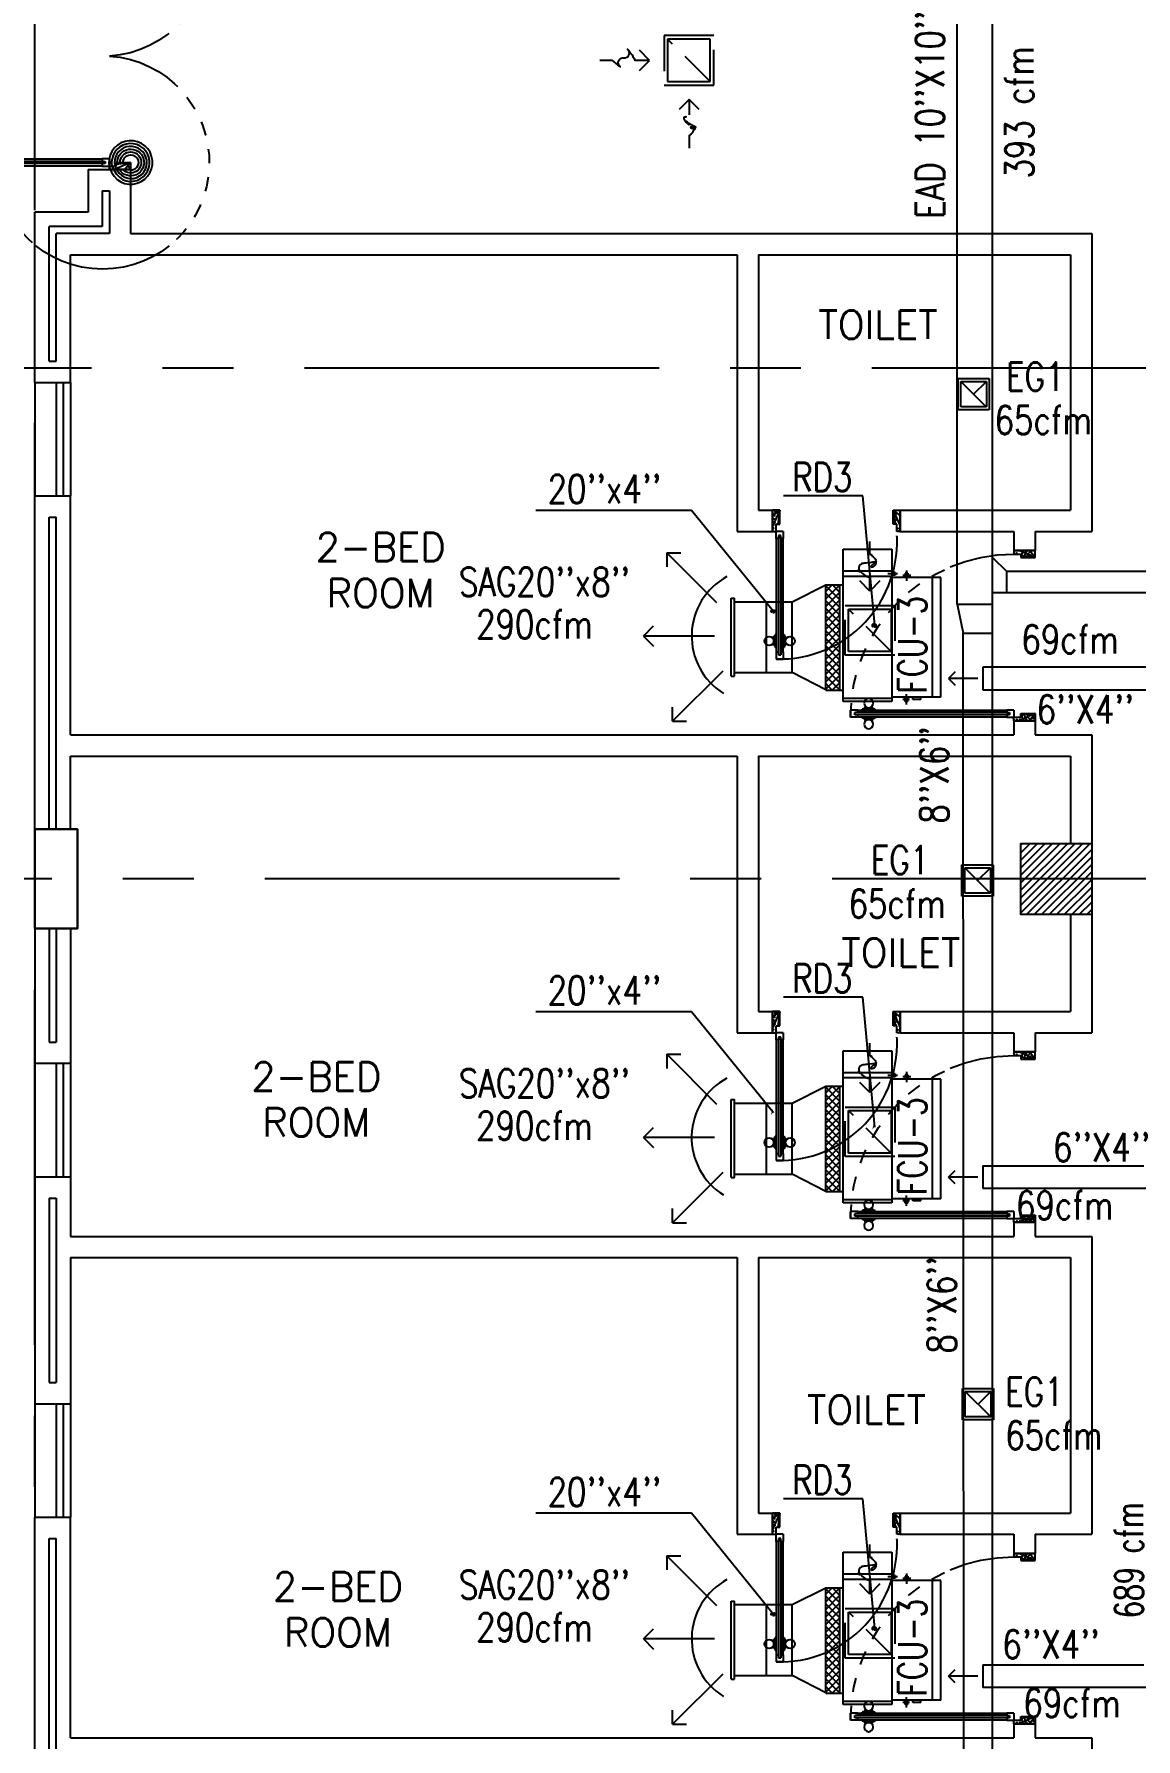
# Model space of a CAD drawing. Extents: x 417866029 to 417866302, y 43498045 to 43498122.
# Drawn here: x 417866063.04 to 417866070.8, y 43498089.73 to 43498101.75 of the extents above; entities that cross this region are included whole.
import ezdxf
from ezdxf.enums import TextEntityAlignment as Align

# ---------------------------------------------------------------- set-up
doc = ezdxf.new("R2010")
doc.units = 0
doc.header["$MEASUREMENT"] = 0
doc.linetypes.add('CENTERX2', pattern=[4, 2.5, -0.5, 0.5, -0.5])
doc.linetypes.add('HIDDEN', pattern=[0.375, 0.25, -0.125])
doc.layers.get('0').update_dxf_attribs({"linetype": 'CONTINUOUS'})
for name, color, linetype in [('AXES', 11, 'CENTERX2'), ('COL', 7, 'CONTINUOUS'), ('DOOR', 9, 'CONTINUOUS'), ('DUCT', 6, 'CONTINUOUS'), ('EXDUCT', 10, 'CONTINUOUS'), ('FCU', 6, 'CONTINUOUS'), ('HAT', 11, 'CONTINUOUS'), ('INSUL', 9, 'CONTINUOUS'), ('M-EGU.', 2, 'CONTINUOUS'), ('M-TEXT', 2, 'CONTINUOUS'), ('PSUPPLY', 3, 'HIDDEN'), ('RM-NAME', 9, 'CONTINUOUS'), ('SCD', 2, 'CONTINUOUS'), ('WALL', 9, 'CONTINUOUS'), ('WIN', 9, 'CONTINUOUS')]:
    doc.layers.add(name, color=color, linetype=linetype)
doc.styles.add('ROMANS', font='ROMANS.shx', dxfattribs={"width": 0.6})

# ---------------------------------------------------------------- blocks, each defined once
blk = doc.blocks.new('DOOR100')
at = {"layer": 'DOOR', "color": 7, "linetype": 'ByBlock'}
for p, q in [((-91, 1205), (-91, 1140)), ((-82, 1205), (-91, 1205)), ((-82, 1128), (-82, 1218)), ((-75, 1218), (-82, 1218)), ((-82, 1205), (-82, 1140)), ((-75, 1250), (-75, 1300)), ((-75, 1300), (-25, 1300)), ((-25, 1300), (-75, 1300)), ((-58, 1250), (-75, 1250)), ((-58, 1250), (-58, 1270)), ((-42, 1270), (-58, 1270)), ((-42, 1250), (-42, 1270)), ((-25, 1250), (-42, 1250)), ((-25, 1250), (-25, 1300)), ((-25, 1218), (-18, 1218)), ((-18, 1128), (-18, 1218)), ((-18, 1205), (-18, 1140)), ((-18, 1205), (-9, 1205)), ((-9, 1205), (-9, 1140)), ((-82, 1140), (-91, 1140)), ((-75, 1128), (-82, 1128)), ((-25, 1128), (-18, 1128)), ((-18, 1140), (-9, 1140)), ((-1200, 0), (-1200, 150)), ((-1200, 150), (-1175, 150)), ((-1200, 150), (-1200, 0)), ((-1175, 150), (-1175, 100)), ((-75, 200), (-58, 200)), ((-75, 150), (-75, 200)), ((-75, 150), (-25, 150)), ((-58, 200), (-58, 180)), ((-58, 180), (-42, 180)), ((-42, 200), (-25, 200)), ((-42, 180), (-42, 200)), ((-25, 200), (-25, 150)), ((0, 150), (-25, 150)), ((-25, 150), (-25, 100)), ((0, 0), (0, 150)), ((0, 150), (0, 0)), ((-1150, 0), (-1200, 114)), ((-1150, 0), (-1200, 40)), ((-1150, 0), (-1200, 0)), ((-1175, 100), (-1150, 100)), ((-1150, 0), (-1163, 100)), ((-1150, 100), (-1150, 0)), ((-50, 0), (0, 114)), ((-50, 100), (-50, 0)), ((-50, 0), (-37, 100)), ((-25, 100), (-50, 100)), ((-50, 0), (0, 40)), ((-50, 0), (0, 0))]:
    blk.add_line(p, q, dxfattribs=at)
at = {"layer": 'DOOR', "linetype": 'ByBlock'}
for p, q in [((-75, 1250), (-75, 200)), ((-58, 200), (-58, 1250)), ((-42, 200), (-42, 1250)), ((-25, 200), (-25, 1250))]:
    blk.add_line(p, q, dxfattribs=at)
at = {"layer": 'DOOR', "color": 7, "linetype": 'ByBlock'}
for centre in [(-124, 1173), (24, 1173)]:
    blk.add_circle(centre, 32.4, dxfattribs=at)
at = {"layer": 'DOOR', "linetype": 'HIDDEN', "ltscale": 0.5}
blk.add_arc((-25, 150), 1150, 90, 180, dxfattribs=at)
at = {"layer": 'DOOR', "color": 7, "linetype": 'ByBlock'}
for centre, radius, start, end in [((-1150, 0), 154, 103.7142, 108.8947), ((-1150, 0), 134, 100.72, 111.8402), ((-50, 0), 134, 68.1598, 79.28), ((-50, 0), 154, 71.1053, 76.2858), ((-1150, 0), 94.4, 90, 121.9818), ((-1150, 0), 74.4, 90, 132.2236), ((-1150, 0), 54.4, 90, 156.7926), ((-1150, 0), 34.4, 90, 180), ((-1150, 0), 14.4, 90, 180), ((-50, 0), 94.4, 58.0182, 90), ((-50, 0), 74.4, 47.7764, 90), ((-50, 0), 54.4, 23.2074, 90), ((-50, 0), 34.4, 0, 90), ((-50, 0), 14.4, 0, 90), ((-50, 0), 114, 64.0838, 77.3774)]:
    blk.add_arc(centre, radius, start, end, dxfattribs=at)
blk = doc.blocks.new('DOOR90')
at = {"layer": 'DOOR', "color": 7, "linetype": 'ByBlock'}
for p, q in [((-150, 0), (0, 0)), ((-150, 0), (-150, -25)), ((0, -50), (-114, 0)), ((0, -50), (-40, 0)), ((0, -50), (0, 0)), ((-1000, -25), (-1050, -25)), ((-1050, -75), (-1050, -25)), ((-1050, -25), (-1050, -75)), ((-1000, -75), (-1050, -75)), ((-1000, -42), (-1020, -42)), ((-1020, -42), (-1020, -58)), ((-1000, -58), (-1020, -58)), ((-1000, -25), (-1000, -42)), ((-1000, -58), (-1000, -75)), ((-878, -18), (-968, -18)), ((-968, -25), (-968, -18)), ((-968, -75), (-968, -82)), ((-878, -82), (-968, -82)), ((-955, -9), (-890, -9)), ((-955, -18), (-955, -9)), ((-955, -18), (-890, -18)), ((-955, -82), (-890, -82)), ((-955, -82), (-955, -91)), ((-955, -91), (-890, -91)), ((-890, -18), (-890, -9)), ((-890, -82), (-890, -91)), ((-878, -25), (-878, -18)), ((-878, -75), (-878, -82)), ((-200, -25), (-150, -25)), ((-200, -42), (-200, -25)), ((-180, -42), (-200, -42)), ((-200, -58), (-180, -58)), ((-200, -75), (-200, -58)), ((-150, -75), (-200, -75)), ((-180, -58), (-180, -42)), ((-150, -25), (-100, -25)), ((-150, -75), (-150, -25)), ((-100, -25), (-100, -50)), ((0, -50), (-100, -37)), ((-100, -50), (0, -50)), ((-150, -875), (-100, -875)), ((-150, -900), (-150, -875)), ((-150, -900), (0, -900)), ((0, -900), (-150, -900)), ((0, -850), (-114, -900)), ((-100, -875), (-100, -850)), ((0, -850), (-100, -863)), ((-100, -850), (0, -850)), ((0, -850), (-40, -900)), ((0, -850), (0, -900))]:
    blk.add_line(p, q, dxfattribs=at)
at = {"layer": 'DOOR', "linetype": 'ByBlock'}
for p, q in [((-200, -25), (-1000, -25)), ((-200, -42), (-1000, -42)), ((-200, -58), (-1000, -58)), ((-1000, -75), (-200, -75))]:
    blk.add_line(p, q, dxfattribs=at)
at = {"layer": 'DOOR', "color": 7, "linetype": 'ByBlock'}
for centre in [(-923, 24), (-923, -124)]:
    blk.add_circle(centre, 32.4, dxfattribs=at)
for centre, radius, start, end in [((0, -50), 154, 161.1053, 166.2858), ((0, -50), 94.4, 148.0182, 180), ((0, -50), 134, 158.1598, 169.28), ((0, -50), 114, 154.0838, 167.3774), ((0, -50), 74.4, 137.7764, 180), ((0, -50), 54.4, 113.2074, 180), ((0, -50), 34.4, 90, 180), ((0, -50), 14.4, 90, 180), ((0, -850), 154, 193.7142, 198.8947), ((0, -850), 134, 190.72, 201.8402), ((0, -850), 94.4, 180, 211.9818), ((0, -850), 74.4, 180, 222.2236), ((0, -850), 54.4, 180, 246.7926), ((0, -850), 34.4, 180, 270), ((0, -850), 14.4, 180, 270)]:
    blk.add_arc(centre, radius, start, end, dxfattribs=at)
at = {"layer": 'DOOR', "linetype": 'HIDDEN', "ltscale": 0.5}
blk.add_arc((-222, -50), 828, 178.2701, 275.003, dxfattribs=at)
blk = doc.blocks.new('A$C1DFA4FE8')
at = {"layer": 'DOOR', "color": 0, "linetype": 'ByBlock'}
for p, q in [((0, 1631), (0, 1581)), ((0, 1581), (0, 1631)), ((50, 1631), (0, 1631)), ((50, 1581), (0, 1581)), ((30, 1614), (30, 1598)), ((50, 1614), (30, 1614)), ((50, 1598), (30, 1598)), ((50, 1631), (50, 1614)), ((50, 1598), (50, 1581)), ((750, 1614), (750, 1631)), ((750, 1631), (800, 1631)), ((770, 1614), (750, 1614)), ((750, 1581), (750, 1598)), ((750, 1598), (770, 1598)), ((800, 1581), (750, 1581)), ((770, 1598), (770, 1614)), ((950, 1656), (800, 1656)), ((800, 1656), (800, 1631)), ((800, 1581), (800, 1631)), ((800, 1631), (850, 1631)), ((850, 1631), (850, 1606)), ((850, 1606), (950, 1606)), ((950, 1606), (950, 1656)), ((0, 81), (0, 131)), ((0, 131), (0, 81)), ((50, 131), (0, 131)), ((50, 114), (50, 131)), ((83, 131), (83, 138)), ((173, 138), (83, 138)), ((95, 138), (95, 147)), ((95, 147), (160, 147)), ((95, 138), (160, 138)), ((160, 138), (160, 147)), ((173, 131), (173, 138)), ((750, 131), (750, 114)), ((800, 131), (750, 131)), ((800, 131), (800, 81)), ((50, 81), (0, 81)), ((30, 98), (30, 114)), ((50, 114), (30, 114)), ((50, 98), (30, 98)), ((50, 81), (50, 98)), ((83, 81), (83, 74)), ((173, 74), (83, 74)), ((95, 74), (95, 65)), ((95, 74), (160, 74)), ((95, 65), (160, 65)), ((160, 74), (160, 65)), ((173, 81), (173, 74)), ((750, 114), (770, 114)), ((750, 98), (750, 81)), ((770, 98), (750, 98)), ((750, 81), (800, 81)), ((770, 114), (770, 98)), ((800, 56), (800, 81)), ((800, 81), (850, 81)), ((950, 56), (800, 56)), ((850, 106), (950, 106)), ((850, 81), (850, 106)), ((950, 106), (950, 56))]:
    blk.add_line(p, q, dxfattribs=at)
at = {"layer": 'DOOR', "linetype": 'ByBlock'}
for p, q in [((750, 1631), (50, 1631)), ((750, 1614), (50, 1614)), ((750, 1598), (50, 1598)), ((50, 1581), (750, 1581)), ((50, 131), (750, 131)), ((750, 114), (50, 114)), ((750, 98), (50, 98)), ((750, 81), (50, 81))]:
    blk.add_line(p, q, dxfattribs=at)
at = {"layer": 'DOOR', "color": 9, "linetype": 'ByBlock'}
for p, q in [((950, 1606), (837, 1656)), ((950, 1606), (850, 1619)), ((950, 1606), (910, 1656)), ((950, 106), (837, 56)), ((950, 106), (850, 93)), ((950, 106), (910, 56))]:
    blk.add_line(p, q, dxfattribs=at)
at = {"layer": 'DOOR', "color": 0, "linetype": 'ByBlock'}
for centre in [(128, 179), (128, 32)]:
    blk.add_circle(centre, 32.4, dxfattribs=at)
at = {"layer": 'DOOR', "linetype": 'HIDDEN', "ltscale": 0.5}
for centre, start, end in [((752, 1606), 178.0938, 273.7249), ((752, 106), 86.2751, 181.9062)]:
    blk.add_arc(centre, 752, start, end, dxfattribs=at)
at = {"layer": 'DOOR', "color": 9, "linetype": 'ByBlock'}
for centre, radius, start, end in [((950, 1606), 154, 161.1053, 166.2858), ((950, 1606), 134, 158.1598, 169.28), ((950, 1606), 114, 154.0838, 167.3774), ((950, 1606), 94.4, 148.0182, 180), ((950, 1606), 74.4, 137.7764, 180), ((950, 1606), 54.4, 113.2074, 180), ((950, 1606), 34.4, 90, 180), ((950, 1606), 14.4, 90, 180), ((950, 106), 154, 193.7142, 198.8947), ((950, 106), 134, 190.72, 201.8402), ((950, 106), 114, 192.6226, 205.9162), ((950, 106), 94.4, 180, 211.9818), ((950, 106), 74.4, 180, 222.2236), ((950, 106), 54.4, 180, 246.7926), ((950, 106), 34.4, 180, 270), ((950, 106), 14.4, 180, 270)]:
    blk.add_arc(centre, radius, start, end, dxfattribs=at)
blk = doc.blocks.new('*X37')
at = {"color": 0}
for p, q in [((16890, -2467), (16943, -2414)), ((16890, -2520), (16990, -2420)), ((16990, -2565), (16890, -2465)), ((16890, -2573), (16990, -2473)), ((16990, -2619), (16890, -2519)), ((16990, -2512), (16892, -2414)), ((16990, -2459), (16945, -2414)), ((16890, -2626), (16990, -2526)), ((16990, -2672), (16890, -2572)), ((16890, -2679), (16990, -2579)), ((16990, -2725), (16890, -2625)), ((16890, -2732), (16990, -2632)), ((16990, -2778), (16890, -2678)), ((16890, -2785), (16990, -2685)), ((16990, -2831), (16890, -2731)), ((16890, -2838), (16990, -2738)), ((16990, -2884), (16890, -2784)), ((16890, -2891), (16990, -2791)), ((16990, -2937), (16890, -2837)), ((16890, -2944), (16990, -2844)), ((16990, -2990), (16890, -2890)), ((16890, -2997), (16990, -2897)), ((16990, -3043), (16890, -2943)), ((16890, -3050), (16990, -2950)), ((16990, -3096), (16890, -2996)), ((16890, -3103), (16990, -3003)), ((16990, -3149), (16890, -3049)), ((16944, -3155), (16890, -3102)), ((16892, -3155), (16990, -3056)), ((16945, -3155), (16990, -3109))]:
    blk.add_line(p, q, dxfattribs=at)
blk = doc.blocks.new('WHE06')
at = {"color": 3}
for p, q in [((689, 622), (346, 622)), ((346, 622), (346, 469)), ((689, 469), (689, 622)), ((60, -422), (60, 422)), ((212, 437), (269, 437)), ((232, 452), (232, 422)), ((232, 452), (252, 452)), ((242, 472), (242, 399)), ((252, 452), (252, 422)), ((305, 448), (373, 448)), ((321, 458), (321, 438)), ((321, 458), (346, 458)), ((321, 438), (346, 438)), ((346, 430), (689, 430)), ((811, 371), (689, 371)), ((711, -371), (711, 371)), ((811, -371), (811, 371)), ((142, -437), (142, -422)), ((142, -437), (197, -437)), ((197, -437), (197, -422)), ((221, -437), (269, -437)), ((232, -452), (232, -422)), ((232, -452), (252, -452)), ((242, -472), (242, -399)), ((252, -452), (252, -422)), ((346, -430), (689, -430)), ((811, -371), (689, -371))]:
    blk.add_line(p, q, dxfattribs=at)
at = {"color": 6}
for p, q in [((0, -422), (0, 422)), ((0, 422), (346, 422)), ((346, 469), (346, -451)), ((689, 469), (346, 469)), ((689, -451), (689, 469)), ((0, -422), (346, -422)), ((346, -451), (689, -451))]:
    blk.add_line(p, q, dxfattribs=at)
at = {"color": 11}
blk.add_blockref('*X37', (-16179, 2784), dxfattribs=at)
blk = doc.blocks.new('RM1')
at = {"layer": 'RM-NAME', "style": 'ROMANS'}
for tag, p in [('ROOMNAME1', (0, 324)), ('ROOMNAME2', (0, 0))]:
    blk.add_attdef(tag, text='', height=200, dxfattribs=at).set_placement(p, align=Align.MIDDLE)
blk = doc.blocks.new('*X86')
at = {"color": 0}
for p, q in [((227929, 162698), (228420, 163190)), ((227929, 162751), (228367, 163190)), ((227929, 162804), (228314, 163190)), ((227929, 162857), (228261, 163190)), ((227929, 162910), (228208, 163190)), ((227929, 162963), (228155, 163190)), ((227929, 163016), (228102, 163190)), ((227929, 163069), (228049, 163190)), ((227929, 163122), (227996, 163190)), ((227929, 163175), (227943, 163190)), ((227973, 162690), (228429, 163145)), ((228026, 162690), (228429, 163092)), ((228079, 162690), (228429, 163039)), ((228132, 162690), (228429, 162986)), ((228185, 162690), (228429, 162933)), ((228239, 162690), (228429, 162880)), ((228292, 162690), (228429, 162827)), ((228345, 162690), (228429, 162774)), ((228398, 162690), (228429, 162721))]:
    blk.add_line(p, q, dxfattribs=at)
blk = doc.blocks.new('COL50')
at = {"layer": 'COL'}
blk.add_lwpolyline([(-250, 250), (-250, -250), (250, -250), (250, 250)], close=True, dxfattribs=at)
blk = doc.blocks.new('C11')
at = {"layer": 'HAT'}
h = blk.add_hatch(dxfattribs=at)
h.set_pattern_fill('ANSI31', color=256, scale=300, style=0)
h.set_pattern_definition([(45, (-248556.182, -75061.005), (-26.5165043, 26.5165043), [])])
h.paths.add_polyline_path([(300, 700), (0, 700), (0, 350), (300, 350)])
h.paths.add_polyline_path([(300, 350), (0, 350), (0, 0), (300, 0)])
at = {"layer": 'COL'}
blk.add_lwpolyline([(300, 700), (300, 0), (0, 0), (0, 700)], close=True, dxfattribs=at)

msp = doc.modelspace()

# ---------------------------------------------------------------- linework, layer by layer
at = {"layer": 'AXES'}
for p, q in [((417866063.043, 43498044.506), (417866063.043, 43498121.427)), ((417866095.443, 43498099.391), (417866053.153, 43498099.391)), ((417866103.163, 43498095.791), (417866053.153, 43498095.791))]:
    msp.add_line(p, q, dxfattribs=at)
at = {"layer": 'DUCT', "linetype": 'Continuous'}
for p, q in [((417866068.382, 43498097.745), (417866068.618, 43498097.864)), ((417866068.2, 43498097.745), (417866068.382, 43498097.745)), ((417866068.382, 43498097.245), (417866068.382, 43498097.745)), ((417866068.2, 43498097.245), (417866068.382, 43498097.245)), ((417866068.618, 43498097.123), (417866068.382, 43498097.245)), ((417866068.382, 43498094.21), (417866068.618, 43498094.329)), ((417866068.2, 43498094.21), (417866068.382, 43498094.21)), ((417866068.382, 43498093.71), (417866068.382, 43498094.21)), ((417866068.2, 43498093.71), (417866068.382, 43498093.71)), ((417866068.618, 43498093.588), (417866068.382, 43498093.71)), ((417866068.382, 43498090.675), (417866068.618, 43498090.794)), ((417866068.2, 43498090.675), (417866068.382, 43498090.675)), ((417866068.382, 43498090.175), (417866068.382, 43498090.675)), ((417866068.2, 43498090.175), (417866068.382, 43498090.175)), ((417866068.618, 43498090.053), (417866068.382, 43498090.175))]:
    msp.add_line(p, q, dxfattribs=at)
at = {"layer": 'DUCT'}
for p, q in [((417866071.032, 43498097.284), (417866069.725, 43498097.284)), ((417866069.725, 43498097.284), (417866069.725, 43498097.124)), ((417866069.725, 43498097.124), (417866070.952, 43498097.124)), ((417866069.725, 43498093.768), (417866070.86, 43498093.768)), ((417866070.94, 43498093.608), (417866069.725, 43498093.608)), ((417866069.725, 43498090.251), (417866070.86, 43498090.251)), ((417866070.94, 43498090.091), (417866069.725, 43498090.091))]:
    msp.add_line(p, q, dxfattribs=at)
at = {"layer": 'DUCT', "linetype": 'ByBlock'}
for p, q in [((417866069.725, 43498093.768), (417866069.725, 43498093.608)), ((417866069.725, 43498090.251), (417866069.725, 43498090.091))]:
    msp.add_line(p, q, dxfattribs=at)
at = {"layer": 'EXDUCT', "linetype": 'ByBlock'}
for p, q in [((417866069.543, 43498097.728), (417866069.543, 43498103.491)), ((417866069.793, 43498085.378), (417866069.793, 43498103.341)), ((417866069.793, 43498098.056), (417866069.893, 43498097.957)), ((417866075.284, 43498097.957), (417866069.893, 43498097.957)), ((417866069.893, 43498097.807), (417866069.893, 43498097.957)), ((417866075.284, 43498097.807), (417866069.793, 43498097.807)), ((417866069.543, 43498097.728), (417866069.792, 43498097.728)), ((417866069.543, 43498097.728), (417866069.586, 43498097.524)), ((417866069.586, 43498097.524), (417866069.785, 43498097.524)), ((417866069.592, 43498085.428), (417866069.586, 43498097.524))]:
    msp.add_line(p, q, dxfattribs=at)
at = {"layer": 'INSUL'}
for p, q in [((417866063.518, 43498100.641), (417866063.518, 43498100.391)), ((417866063.518, 43498100.641), (417866063.568, 43498100.641)), ((417866063.568, 43498100.641), (417866063.568, 43498100.341)), ((417866063.518, 43498100.391), (417866063.143, 43498100.391)), ((417866063.143, 43498099.441), (417866063.143, 43498100.391)), ((417866063.568, 43498100.341), (417866063.193, 43498100.341)), ((417866063.193, 43498099.441), (417866063.193, 43498100.341)), ((417866063.143, 43498099.441), (417866063.193, 43498099.441)), ((417866063.143, 43498098.341), (417866063.193, 43498098.341)), ((417866063.143, 43498096.141), (417866063.143, 43498098.341)), ((417866063.193, 43498096.141), (417866063.193, 43498098.341)), ((417866063.143, 43498095.441), (417866063.143, 43498094.641)), ((417866063.193, 43498095.441), (417866063.193, 43498094.641)), ((417866063.143, 43498094.641), (417866063.193, 43498094.641)), ((417866063.143, 43498093.541), (417866063.193, 43498093.541)), ((417866063.143, 43498093.541), (417866063.143, 43498092.241)), ((417866063.193, 43498093.541), (417866063.193, 43498092.241)), ((417866063.143, 43498092.241), (417866063.193, 43498092.241)), ((417866063.143, 43498091.141), (417866063.193, 43498091.141)), ((417866063.143, 43498088.841), (417866063.143, 43498091.141)), ((417866063.193, 43498088.841), (417866063.193, 43498091.141))]:
    msp.add_line(p, q, dxfattribs=at)
at = {"layer": 'M-EGU.'}
for p, q in [((417866067.375, 43498101.561), (417866067.304, 43498101.632)), ((417866067.503, 43498101.711), (417866067.503, 43498101.411)), ((417866067.803, 43498101.711), (417866067.503, 43498101.711)), ((417866067.803, 43498101.411), (417866067.803, 43498101.711)), ((417866067.115, 43498101.561), (417866067.026, 43498101.561)), ((417866067.375, 43498101.561), (417866067.274, 43498101.561)), ((417866067.304, 43498101.49), (417866067.375, 43498101.561)), ((417866067.503, 43498101.411), (417866067.803, 43498101.411)), ((417866067.656, 43498101.285), (417866067.585, 43498101.214)), ((417866067.656, 43498101.285), (417866067.656, 43498101.178)), ((417866067.726, 43498101.214), (417866067.656, 43498101.285)), ((417866067.656, 43498101.028), (417866067.656, 43498100.942)), ((417866068.928, 43498098.08), (417866068.928, 43498098.169)), ((417866067.497, 43498098.09), (417866067.597, 43498098.09)), ((417866067.497, 43498098.09), (417866067.497, 43498097.99)), ((417866067.851, 43498097.736), (417866067.497, 43498098.09)), ((417866068.928, 43498097.82), (417866068.928, 43498097.921)), ((417866068.928, 43498097.82), (417866068.858, 43498097.891)), ((417866068.999, 43498097.891), (417866068.928, 43498097.82)), ((417866067.95, 43498097.77), (417866067.975, 43498097.77)), ((417866067.95, 43498097.22), (417866067.95, 43498097.77)), ((417866067.975, 43498097.22), (417866067.975, 43498097.77)), ((417866067.975, 43498097.745), (417866068.2, 43498097.745)), ((417866068.2, 43498097.245), (417866068.2, 43498097.745)), ((417866068.779, 43498097.693), (417866069.079, 43498097.693)), ((417866068.779, 43498097.393), (417866068.779, 43498097.693)), ((417866069.079, 43498097.693), (417866069.079, 43498097.393)), ((417866067.334, 43498097.503), (417866067.404, 43498097.574)), ((417866067.334, 43498097.503), (417866067.404, 43498097.432)), ((417866067.834, 43498097.503), (417866067.334, 43498097.503)), ((417866069.079, 43498097.393), (417866068.779, 43498097.393)), ((417866067.891, 43498097.256), (417866067.537, 43498096.902)), ((417866067.95, 43498097.22), (417866067.975, 43498097.22)), ((417866067.975, 43498097.245), (417866068.2, 43498097.245)), ((417866069.53, 43498097.251), (417866069.483, 43498097.204)), ((417866069.483, 43498097.204), (417866069.53, 43498097.157)), ((417866069.69, 43498097.204), (417866069.483, 43498097.204)), ((417866067.537, 43498096.902), (417866067.537, 43498097.002)), ((417866067.537, 43498096.902), (417866067.637, 43498096.902)), ((417866067.497, 43498094.555), (417866067.597, 43498094.555)), ((417866067.497, 43498094.555), (417866067.497, 43498094.455)), ((417866067.851, 43498094.201), (417866067.497, 43498094.555)), ((417866068.928, 43498094.545), (417866068.928, 43498094.634)), ((417866068.928, 43498094.285), (417866068.858, 43498094.356)), ((417866068.928, 43498094.285), (417866068.928, 43498094.386)), ((417866068.999, 43498094.356), (417866068.928, 43498094.285)), ((417866067.95, 43498094.235), (417866067.975, 43498094.235)), ((417866067.95, 43498093.685), (417866067.95, 43498094.235)), ((417866067.975, 43498093.685), (417866067.975, 43498094.235)), ((417866067.975, 43498094.21), (417866068.2, 43498094.21)), ((417866068.2, 43498093.71), (417866068.2, 43498094.21)), ((417866068.779, 43498094.158), (417866069.079, 43498094.158)), ((417866068.779, 43498093.858), (417866068.779, 43498094.158)), ((417866069.079, 43498094.158), (417866069.079, 43498093.858)), ((417866067.334, 43498093.968), (417866067.404, 43498094.039)), ((417866067.334, 43498093.968), (417866067.404, 43498093.897)), ((417866067.834, 43498093.968), (417866067.334, 43498093.968)), ((417866069.079, 43498093.858), (417866068.779, 43498093.858)), ((417866067.891, 43498093.721), (417866067.537, 43498093.367)), ((417866067.975, 43498093.71), (417866068.2, 43498093.71)), ((417866069.483, 43498093.688), (417866069.53, 43498093.735)), ((417866067.95, 43498093.685), (417866067.975, 43498093.685)), ((417866069.53, 43498093.641), (417866069.483, 43498093.688)), ((417866069.69, 43498093.688), (417866069.483, 43498093.688)), ((417866067.537, 43498093.367), (417866067.537, 43498093.467)), ((417866067.537, 43498093.367), (417866067.637, 43498093.367)), ((417866068.928, 43498091.01), (417866068.928, 43498091.099)), ((417866067.497, 43498091.02), (417866067.597, 43498091.02)), ((417866067.497, 43498091.02), (417866067.497, 43498090.92)), ((417866067.851, 43498090.666), (417866067.497, 43498091.02)), ((417866068.928, 43498090.75), (417866068.858, 43498090.821)), ((417866068.928, 43498090.75), (417866068.928, 43498090.851)), ((417866068.999, 43498090.821), (417866068.928, 43498090.75)), ((417866067.95, 43498090.7), (417866067.975, 43498090.7)), ((417866067.95, 43498090.15), (417866067.95, 43498090.7)), ((417866067.975, 43498090.15), (417866067.975, 43498090.7)), ((417866067.975, 43498090.675), (417866068.2, 43498090.675)), ((417866068.2, 43498090.175), (417866068.2, 43498090.675)), ((417866068.779, 43498090.623), (417866069.079, 43498090.623)), ((417866068.779, 43498090.323), (417866068.779, 43498090.623)), ((417866069.079, 43498090.623), (417866069.079, 43498090.323)), ((417866067.334, 43498090.433), (417866067.404, 43498090.504)), ((417866067.334, 43498090.433), (417866067.404, 43498090.362)), ((417866067.834, 43498090.433), (417866067.334, 43498090.433)), ((417866069.079, 43498090.323), (417866068.779, 43498090.323)), ((417866069.483, 43498090.171), (417866069.53, 43498090.218)), ((417866067.891, 43498090.186), (417866067.537, 43498089.832)), ((417866067.95, 43498090.15), (417866067.975, 43498090.15)), ((417866067.975, 43498090.175), (417866068.2, 43498090.175)), ((417866069.53, 43498090.123), (417866069.483, 43498090.171)), ((417866069.69, 43498090.171), (417866069.483, 43498090.171)), ((417866067.537, 43498089.832), (417866067.537, 43498089.932)), ((417866067.537, 43498089.832), (417866067.637, 43498089.832))]:
    msp.add_line(p, q, dxfattribs=at)
at = {"layer": 'M-EGU.', "linetype": 'HIDDEN'}
for p, q in [((417866067.478, 43498101.736), (417866067.478, 43498101.386)), ((417866067.828, 43498101.736), (417866067.478, 43498101.736)), ((417866067.803, 43498101.411), (417866067.503, 43498101.711)), ((417866067.828, 43498101.386), (417866067.828, 43498101.736)), ((417866067.478, 43498101.386), (417866067.828, 43498101.386)), ((417866068.754, 43498097.718), (417866069.104, 43498097.718)), ((417866068.754, 43498097.368), (417866068.754, 43498097.718)), ((417866069.079, 43498097.393), (417866068.779, 43498097.693)), ((417866069.104, 43498097.718), (417866069.104, 43498097.368)), ((417866069.104, 43498097.368), (417866068.754, 43498097.368)), ((417866068.754, 43498094.183), (417866069.104, 43498094.183)), ((417866068.754, 43498093.833), (417866068.754, 43498094.183)), ((417866069.104, 43498094.183), (417866069.104, 43498093.833)), ((417866069.079, 43498093.858), (417866068.779, 43498094.158)), ((417866069.104, 43498093.833), (417866068.754, 43498093.833)), ((417866068.754, 43498090.648), (417866069.104, 43498090.648)), ((417866068.754, 43498090.298), (417866068.754, 43498090.648)), ((417866069.079, 43498090.323), (417866068.779, 43498090.623)), ((417866069.104, 43498090.648), (417866069.104, 43498090.298)), ((417866069.104, 43498090.298), (417866068.754, 43498090.298))]:
    msp.add_line(p, q, dxfattribs=at)
at = {"layer": 'M-EGU.'}
for points in [[(417866067.115, 43498101.561, -0.1324), (417866067.137, 43498101.529, -0.15664), (417866067.168, 43498101.516, -0.736612), (417866067.193, 43498101.579, 0.774232), (417866067.221, 43498101.64, 0.203349), (417866067.263, 43498101.612, 0.193808), (417866067.274, 43498101.561)], [(417866067.656, 43498101.028, -0.187862), (417866067.693, 43498101.05, -0.202645), (417866067.702, 43498101.09, -0.616915), (417866067.652, 43498101.106, 0.668708), (417866067.605, 43498101.125, 0.194285), (417866067.619, 43498101.161, 0.186051), (417866067.656, 43498101.178)], [(417866068.928, 43498098.08, -0.1324), (417866068.961, 43498098.058, -0.15664), (417866068.973, 43498098.027, -0.736612), (417866068.91, 43498098.002, 0.774232), (417866068.85, 43498097.974, 0.203349), (417866068.877, 43498097.932, 0.193808), (417866068.928, 43498097.921)], [(417866068.928, 43498094.545, -0.1324), (417866068.961, 43498094.523, -0.15664), (417866068.973, 43498094.492, -0.736612), (417866068.91, 43498094.467, 0.774232), (417866068.85, 43498094.439, 0.203349), (417866068.877, 43498094.397, 0.193808), (417866068.928, 43498094.386)], [(417866068.928, 43498091.01, -0.1324), (417866068.961, 43498090.988, -0.15664), (417866068.973, 43498090.957, -0.736612), (417866068.91, 43498090.932, 0.774232), (417866068.85, 43498090.904, 0.203349), (417866068.877, 43498090.862, 0.193808), (417866068.928, 43498090.851)]]:
    msp.add_lwpolyline(points, format="xyb", dxfattribs=at)
msp.add_arc((417866068.149, 43498093.968), 0.477, 118.5297, 238.1349, dxfattribs=at)
for centre in [(417866068.149, 43498097.503), (417866068.149, 43498090.433)]:
    msp.add_ellipse(centre, major_axis=(-0.337, 0.337), ratio=1, start_param=-0.287461, end_param=1.800044, dxfattribs=at)
at = {"layer": 'PSUPPLY', "color": 4, "linetype": 'Continuous'}
for p, q in [((417866067.672, 43498098.389), (417866066.574, 43498098.389)), ((417866068.25, 43498097.676), (417866067.672, 43498098.389)), ((417866068.878, 43498098.492), (417866068.319, 43498098.492)), ((417866068.963, 43498097.577), (417866068.878, 43498098.492)), ((417866068.878, 43498094.957), (417866068.319, 43498094.957)), ((417866068.963, 43498094.042), (417866068.878, 43498094.957)), ((417866067.672, 43498094.854), (417866066.574, 43498094.854)), ((417866068.25, 43498094.141), (417866067.672, 43498094.854)), ((417866068.878, 43498091.422), (417866068.319, 43498091.422)), ((417866068.963, 43498090.507), (417866068.878, 43498091.422)), ((417866067.672, 43498091.319), (417866066.574, 43498091.319)), ((417866068.25, 43498090.606), (417866067.672, 43498091.319))]:
    msp.add_line(p, q, dxfattribs=at)
at = {"layer": 'PSUPPLY', "linetype": 'Continuous', "const_width": 0.025}
for points in [[(417866068.245, 43498094.131, -1), (417866068.245, 43498094.156, -1)], [(417866068.959, 43498094.029, -1), (417866068.959, 43498094.054, -1)]]:
    msp.add_lwpolyline(points, format="xyb", close=True, dxfattribs=at)
at = {"layer": 'PSUPPLY', "linetype": 'Continuous'}
for centre, ratio, start_param, end_param in [((417866068.245, 43498097.678), 1, -0.785398, 2.356194), ((417866068.245, 43498097.678), 1, 2.356194, 5.497787), ((417866068.959, 43498097.577), 0.999996, -0.7854, 2.356193), ((417866068.959, 43498097.577), 1, 2.356194, 5.497787), ((417866068.245, 43498090.608), 1, -0.785398, 2.356194), ((417866068.245, 43498090.608), 1, 2.356194, 5.497787), ((417866068.959, 43498090.507), 0.999996, -0.7854, 2.356193), ((417866068.959, 43498090.507), 1, 2.356194, 5.497787)]:
    msp.add_ellipse(centre, major_axis=(-0.00884, 0.00884), ratio=ratio, start_param=start_param, end_param=end_param, dxfattribs=at)
at = {"layer": 'SCD', "linetype": 'HIDDEN'}
for p, q in [((417866069.55, 43498099.318), (417866069.77, 43498099.318)), ((417866069.55, 43498099.098), (417866069.55, 43498099.318)), ((417866069.57, 43498099.298), (417866069.75, 43498099.118)), ((417866069.77, 43498099.318), (417866069.77, 43498099.098)), ((417866069.77, 43498099.098), (417866069.55, 43498099.098)), ((417866069.578, 43498095.89), (417866069.798, 43498095.89)), ((417866069.578, 43498095.67), (417866069.578, 43498095.89)), ((417866069.598, 43498095.87), (417866069.778, 43498095.69)), ((417866069.798, 43498095.89), (417866069.798, 43498095.67)), ((417866069.798, 43498095.67), (417866069.578, 43498095.67)), ((417866069.581, 43498092.198), (417866069.801, 43498092.198)), ((417866069.581, 43498091.978), (417866069.581, 43498092.198)), ((417866069.601, 43498092.178), (417866069.781, 43498091.998)), ((417866069.801, 43498092.198), (417866069.801, 43498091.978)), ((417866069.801, 43498091.978), (417866069.581, 43498091.978))]:
    msp.add_line(p, q, dxfattribs=at)
at = {"layer": 'SCD'}
for p, q in [((417866069.57, 43498099.298), (417866069.75, 43498099.298)), ((417866069.57, 43498099.118), (417866069.57, 43498099.298)), ((417866069.75, 43498099.298), (417866069.75, 43498099.118)), ((417866069.75, 43498099.118), (417866069.57, 43498099.118)), ((417866069.598, 43498095.87), (417866069.778, 43498095.87)), ((417866069.598, 43498095.69), (417866069.598, 43498095.87)), ((417866069.778, 43498095.87), (417866069.778, 43498095.69)), ((417866069.778, 43498095.69), (417866069.598, 43498095.69)), ((417866069.601, 43498092.178), (417866069.781, 43498092.178)), ((417866069.601, 43498091.998), (417866069.601, 43498092.178)), ((417866069.781, 43498092.178), (417866069.781, 43498091.998)), ((417866069.781, 43498091.998), (417866069.601, 43498091.998))]:
    msp.add_line(p, q, dxfattribs=at)
at = {"layer": 'SCD', "linetype": 'ByBlock'}
for p, q in [((417866069.66, 43498099.208), (417866069.75, 43498099.298)), ((417866069.688, 43498095.78), (417866069.778, 43498095.87)), ((417866069.691, 43498092.088), (417866069.781, 43498092.178))]:
    msp.add_line(p, q, dxfattribs=at)
at = {"layer": 'WALL'}
for p, q in [((417866063.418, 43498100.791), (417866063.418, 43498100.491)), ((417866063.418, 43498100.791), (417866063.718, 43498100.791)), ((417866063.718, 43498100.791), (417866063.718, 43498100.341)), ((417866063.418, 43498100.491), (417866063.043, 43498100.491)), ((417866063.043, 43498099.291), (417866063.043, 43498100.491)), ((417866063.718, 43498100.341), (417866070.493, 43498100.341)), ((417866063.293, 43498099.291), (417866063.293, 43498100.191)), ((417866063.293, 43498100.191), (417866067.993, 43498100.191)), ((417866068.143, 43498100.191), (417866070.343, 43498100.191)), ((417866063.043, 43498099.291), (417866063.293, 43498099.291)), ((417866063.043, 43498098.491), (417866063.293, 43498098.491)), ((417866063.043, 43498096.141), (417866063.043, 43498098.491)), ((417866063.293, 43498096.806), (417866063.293, 43498098.491)), ((417866068.143, 43498098.391), (417866068.243, 43498098.391)), ((417866069.143, 43498098.391), (417866070.343, 43498098.391)), ((417866067.993, 43498098.241), (417866068.243, 43498098.241)), ((417866069.143, 43498098.241), (417866069.943, 43498098.241)), ((417866070.093, 43498098.241), (417866070.493, 43498098.241)), ((417866063.293, 43498096.806), (417866069.943, 43498096.806)), ((417866070.093, 43498096.806), (417866070.493, 43498096.806)), ((417866063.293, 43498096.141), (417866063.293, 43498096.656)), ((417866063.293, 43498096.656), (417866067.993, 43498096.656)), ((417866068.143, 43498096.656), (417866070.343, 43498096.656)), ((417866063.043, 43498095.441), (417866063.043, 43498094.491)), ((417866063.293, 43498095.441), (417866063.293, 43498094.491)), ((417866068.143, 43498094.856), (417866068.243, 43498094.856)), ((417866069.143, 43498094.856), (417866070.343, 43498094.856)), ((417866067.993, 43498094.706), (417866068.243, 43498094.706)), ((417866069.143, 43498094.706), (417866069.943, 43498094.706)), ((417866070.093, 43498094.706), (417866070.493, 43498094.706)), ((417866063.043, 43498094.491), (417866063.293, 43498094.491)), ((417866063.043, 43498093.691), (417866063.293, 43498093.691)), ((417866063.043, 43498093.691), (417866063.043, 43498092.091)), ((417866063.293, 43498093.691), (417866063.293, 43498093.271)), ((417866063.293, 43498093.271), (417866069.943, 43498093.271)), ((417866070.093, 43498093.271), (417866070.493, 43498093.271)), ((417866063.293, 43498093.121), (417866067.993, 43498093.121)), ((417866063.293, 43498093.121), (417866063.293, 43498092.091)), ((417866068.143, 43498093.121), (417866070.343, 43498093.121)), ((417866063.043, 43498092.091), (417866063.293, 43498092.091)), ((417866063.043, 43498091.291), (417866063.293, 43498091.291)), ((417866063.043, 43498088.841), (417866063.043, 43498091.291)), ((417866063.293, 43498089.736), (417866063.293, 43498091.291)), ((417866068.143, 43498091.321), (417866068.243, 43498091.321)), ((417866069.143, 43498091.321), (417866070.343, 43498091.321)), ((417866067.993, 43498091.171), (417866068.243, 43498091.171)), ((417866069.143, 43498091.171), (417866069.943, 43498091.171)), ((417866070.093, 43498091.171), (417866070.493, 43498091.171)), ((417866063.293, 43498089.736), (417866069.943, 43498089.736)), ((417866070.093, 43498089.736), (417866070.493, 43498089.736))]:
    msp.add_line(p, q, dxfattribs=at)
at = {"layer": 'WALL', "linetype": 'ByBlock'}
for p, q in [((417866070.493, 43498100.341), (417866070.493, 43498098.241)), ((417866067.993, 43498100.191), (417866067.993, 43498098.241)), ((417866068.143, 43498100.191), (417866068.143, 43498098.391)), ((417866070.343, 43498100.191), (417866070.343, 43498098.391)), ((417866068.243, 43498098.391), (417866068.243, 43498098.241)), ((417866069.143, 43498098.391), (417866069.143, 43498098.241)), ((417866069.943, 43498098.241), (417866069.943, 43498098.106)), ((417866070.093, 43498098.241), (417866070.093, 43498098.106)), ((417866070.093, 43498098.106), (417866069.943, 43498098.106)), ((417866069.943, 43498096.906), (417866069.943, 43498096.806)), ((417866070.093, 43498096.906), (417866069.943, 43498096.906)), ((417866070.093, 43498096.906), (417866070.093, 43498096.806)), ((417866070.493, 43498096.806), (417866070.493, 43498094.706)), ((417866067.993, 43498096.656), (417866067.993, 43498094.706)), ((417866068.143, 43498096.656), (417866068.143, 43498094.856)), ((417866070.343, 43498096.656), (417866070.343, 43498096.041)), ((417866070.343, 43498095.541), (417866070.343, 43498094.856)), ((417866068.243, 43498094.856), (417866068.243, 43498094.706)), ((417866069.143, 43498094.856), (417866069.143, 43498094.706)), ((417866069.943, 43498094.706), (417866069.943, 43498094.571)), ((417866070.093, 43498094.706), (417866070.093, 43498094.571)), ((417866070.093, 43498094.571), (417866069.943, 43498094.571)), ((417866069.943, 43498093.371), (417866069.943, 43498093.271)), ((417866070.093, 43498093.371), (417866069.943, 43498093.371)), ((417866070.093, 43498093.371), (417866070.093, 43498093.271)), ((417866070.493, 43498093.271), (417866070.493, 43498091.171)), ((417866067.993, 43498093.121), (417866067.993, 43498091.171)), ((417866068.143, 43498093.121), (417866068.143, 43498091.321)), ((417866070.343, 43498093.121), (417866070.343, 43498091.321)), ((417866068.243, 43498091.321), (417866068.243, 43498091.171)), ((417866069.943, 43498091.171), (417866069.943, 43498091.036)), ((417866070.093, 43498091.171), (417866070.093, 43498091.036)), ((417866070.093, 43498091.036), (417866069.943, 43498091.036)), ((417866069.943, 43498089.836), (417866069.943, 43498089.736)), ((417866070.093, 43498089.836), (417866069.943, 43498089.836)), ((417866070.093, 43498089.836), (417866070.093, 43498089.736)), ((417866070.493, 43498089.736), (417866070.493, 43498088.841))]:
    msp.add_line(p, q, dxfattribs=at)
at = {"layer": 'WALL', "linetype": 'ByBlock', "ltscale": 0.3}
for points in [[(417866063.043, 43498095.441), (417866063.343, 43498095.441), (417866063.343, 43498096.141), (417866063.043, 43498096.141)], [(417866069.993, 43498096.041), (417866070.493, 43498096.041), (417866070.493, 43498095.541), (417866069.993, 43498095.541)]]:
    msp.add_lwpolyline(points, close=True, dxfattribs=at)
at = {"layer": 'WIN'}
for p, q in [((417866063.043, 43498099.291), (417866063.043, 43498098.491)), ((417866063.193, 43498099.291), (417866063.193, 43498098.491)), ((417866063.243, 43498099.291), (417866063.243, 43498098.491)), ((417866063.293, 43498099.291), (417866063.293, 43498098.491)), ((417866063.043, 43498094.491), (417866063.043, 43498093.691)), ((417866063.193, 43498094.491), (417866063.193, 43498093.691)), ((417866063.243, 43498094.491), (417866063.243, 43498093.691)), ((417866063.293, 43498094.491), (417866063.293, 43498093.691)), ((417866063.043, 43498092.091), (417866063.043, 43498091.291)), ((417866063.193, 43498092.091), (417866063.193, 43498091.291)), ((417866063.243, 43498092.091), (417866063.243, 43498091.291)), ((417866063.293, 43498092.091), (417866063.293, 43498091.291))]:
    msp.add_line(p, q, dxfattribs=at)

# ---------------------------------------------------------------- block references
at = {"layer": 'COL', "linetype": 'ByBlock', "xscale": 0.0009999871253967285, "yscale": 0.001000002026557922, "zscale": 0.001}
msp.add_blockref('C11', (417866063.043, 43498095.441), dxfattribs=at)
at = {"layer": 'COL', "xscale": -0.0009999871253967285, "yscale": 0.001000002026557922, "zscale": 0.001}
msp.add_blockref('COL50', (417866070.243, 43498095.791), dxfattribs=at)
at = {"layer": 'DOOR', "color": 0, "linetype": 'ByBlock', "yscale": 0.001000002026557922, "zscale": 0.001}
for name, p, xscale, rotation in [('A$C1DFA4FE8', (417866062.768, 43498102.447), -0.0009999871253967285, 180), ('DOOR90', (417866068.243, 43498098.391), 0.001000002026557922, 90), ('DOOR100', (417866070.093, 43498096.906), -0.001000002026557922, 90), ('DOOR90', (417866068.243, 43498094.856), 0.001000002026557922, 90), ('DOOR100', (417866070.093, 43498093.371), -0.001000002026557922, 90), ('DOOR90', (417866068.243, 43498091.321), 0.001000002026557922, 90), ('DOOR100', (417866070.093, 43498089.836), -0.001000002026557922, 90)]:
    msp.add_blockref(name, p, dxfattribs=dict(at, xscale=xscale, rotation=rotation))
at = {"layer": 'FCU', "linetype": 'ByBlock', "extrusion": (0, 0, -1), "xscale": 0.001000002026557922, "yscale": 0.001000002026557922, "zscale": -0.001}
for p in [(-417866069.429, 43498097.493), (-417866069.429, 43498090.423)]:
    msp.add_blockref('WHE06', p, dxfattribs=at)
at = {"layer": 'FCU', "linetype": 'ByBlock', "xscale": -0.0009999871253967285, "yscale": 0.001000002026557922, "zscale": 0.001}
msp.add_blockref('WHE06', (417866069.429, 43498093.958), dxfattribs=at)
at = {"layer": 'HAT', "xscale": 0.0009999871253967285, "yscale": 0.001000002026557922, "zscale": 0.001}
msp.add_blockref('*X86', (417865842.065, 43497932.851), dxfattribs=at)
at = {"layer": 'RM-NAME'}
ref = msp.add_blockref('RM1', (417866068.986, 43498099.698), dxfattribs=dict(at, xscale=0.0009999871253967285, yscale=0.001000002026557922, zscale=0.001))
ref.add_attrib('ROOMNAME2', 'TOILET', dxfattribs={"height": 0.2, "style": 'ROMANS'}).set_placement((417866068.986, 43498099.698), align=Align.MIDDLE)
ref = msp.add_blockref('RM1', (417866065.48, 43498097.806), dxfattribs=dict(at, xscale=-0.0009999871253967285, yscale=0.001000002026557922, zscale=0.001))
ref.add_attrib('ROOMNAME2', 'ROOM', dxfattribs={"height": 0.2, "style": 'ROMANS'}).set_placement((417866065.48, 43498097.806), align=Align.MIDDLE)
ref.add_attrib('ROOMNAME1', '2-BED', dxfattribs={"height": 0.2, "style": 'ROMANS'}).set_placement((417866065.48, 43498098.13), align=Align.MIDDLE)
ref = msp.add_blockref('RM1', (417866069.147, 43498095.272), dxfattribs=dict(at, xscale=0.0009999871253967285, yscale=0.001000002026557922, zscale=0.001))
ref.add_attrib('ROOMNAME2', 'TOILET', dxfattribs={"height": 0.2, "style": 'ROMANS'}).set_placement((417866069.147, 43498095.272), align=Align.MIDDLE)
ref = msp.add_blockref('RM1', (417866065.027, 43498094.075), dxfattribs=dict(at, xscale=-0.0009999871253967285, yscale=0.001000002026557922, zscale=0.001))
ref.add_attrib('ROOMNAME2', 'ROOM', dxfattribs={"height": 0.2, "style": 'ROMANS'}).set_placement((417866065.027, 43498094.075), align=Align.MIDDLE)
ref.add_attrib('ROOMNAME1', '2-BED', dxfattribs={"height": 0.2, "style": 'ROMANS'}).set_placement((417866065.027, 43498094.398), align=Align.MIDDLE)
ref = msp.add_blockref('RM1', (417866068.905, 43498092.049), dxfattribs=dict(at, xscale=0.0009999871253967285, yscale=0.001000002026557922, zscale=0.001))
ref.add_attrib('ROOMNAME2', 'TOILET', dxfattribs={"height": 0.2, "style": 'ROMANS'}).set_placement((417866068.905, 43498092.049), align=Align.MIDDLE)
ref = msp.add_blockref('RM1', (417866065.179, 43498090.479), dxfattribs=dict(at, xscale=-0.0009999871253967285, yscale=0.001000002026557922, zscale=0.001))
ref.add_attrib('ROOMNAME2', 'ROOM', dxfattribs={"height": 0.2, "style": 'ROMANS'}).set_placement((417866065.179, 43498090.479), align=Align.MIDDLE)
ref.add_attrib('ROOMNAME1', '2-BED', dxfattribs={"height": 0.2, "style": 'ROMANS'}).set_placement((417866065.179, 43498090.803), align=Align.MIDDLE)

# ---------------------------------------------------------------- texts
at = {"layer": 'M-TEXT', "style": 'ROMANS'}
for s, width, p in [("EAD 10''X10''", 0.8, (417866069.453, 43498100.444)), ('393 cfm', 0.8, (417866070.083, 43498100.728)), ('FCU-3', 0.75, (417866069.327, 43498097.097)), ("8''X6''", 0.8, (417866069.484, 43498096.181)), ('FCU-3', 0.75, (417866069.327, 43498093.562)), ("8''X6''", 0.8, (417866069.536, 43498092.445)), ('689 cfm', 0.7, (417866070.856, 43498090.58)), ('FCU-3', 0.75, (417866069.327, 43498090.027))]:
    msp.add_text(s, height=0.2, rotation=90, dxfattribs=dict(at, width=width)).set_placement(p)
at = {"layer": 'M-TEXT', "style": 'ROMANS', "width": 0.8}
for s, p in [('EG1', (417866069.889, 43498099.232)), ('65cfm', (417866069.808, 43498098.925)), ("20''x4''", (417866066.657, 43498098.44)), ('RD3', (417866068.381, 43498098.525)), ("SAG20''x8''", (417866066.032, 43498097.785)), ('290cfm', (417866066.153, 43498097.486)), ('69cfm', (417866069.997, 43498097.379)), ("6''X4''", (417866070.104, 43498096.886)), ('EG1', (417866068.936, 43498095.824)), ('65cfm', (417866068.778, 43498095.517)), ('RD3', (417866068.381, 43498094.99)), ("20''x4''", (417866066.657, 43498094.905)), ("SAG20''x8''", (417866066.032, 43498094.25)), ('290cfm', (417866066.153, 43498093.951)), ("6''X4''", (417866070.22, 43498093.799)), ('69cfm', (417866069.959, 43498093.391)), ('EG1', (417866069.883, 43498092.076)), ('65cfm', (417866069.883, 43498091.769)), ('RD3', (417866068.381, 43498091.455)), ("20''x4''", (417866066.657, 43498091.37)), ("SAG20''x8''", (417866066.032, 43498090.715)), ('290cfm', (417866066.153, 43498090.416)), ("6''X4''", (417866069.863, 43498090.295)), ('69cfm', (417866070.011, 43498089.881))]:
    msp.add_text(s, height=0.2, dxfattribs=at).set_placement(p)

doc.saveas('drawing.dxf')
